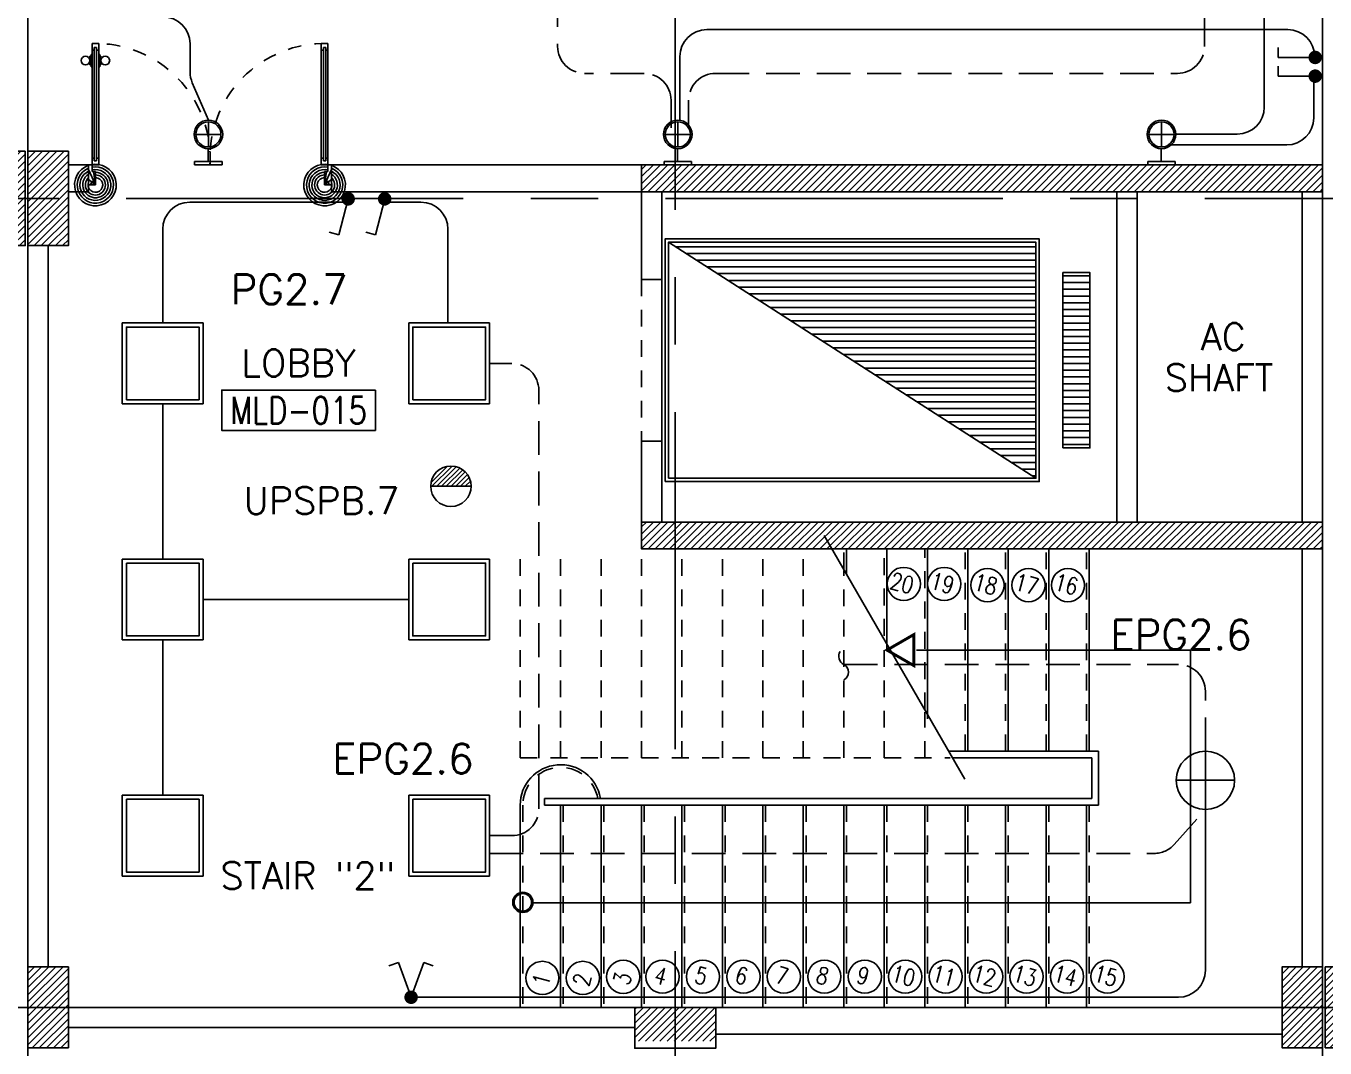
# Model space of a CAD drawing. Extents: x -10 to 91, y -4 to 87.
# Drawn here: x 45.95 to 55.58, y 45.4 to 52.99 of the extents above; entities that cross this region are included whole.
import ezdxf
from ezdxf.enums import TextEntityAlignment as Align

# ---------------------------------------------------------------- set-up
doc = ezdxf.new("R2010")
doc.units = 0
doc.header["$MEASUREMENT"] = 0
for name, pattern in [('CENTERX2', [4, 2.5, -0.5, 0.5, -0.5]), ('HIDDEN', [0.375, 0.25, -0.125]), ('HIDDEN2', [0.1875, 0.125, -0.0625])]:
    doc.linetypes.add(name, pattern=pattern)
doc.layers.get('0').update_dxf_attribs({"linetype": 'CONTINUOUS'})
for name, color, linetype in [('AXES', 11, 'CENTERX2'), ('COL', 11, 'CONTINUOUS'), ('DOOR', 11, 'CONTINUOUS'), ('E-CLINE', 2, 'CONTINUOUS'), ('E-HLINE', 2, 'HIDDEN'), ('E-LEGEND', 3, 'CONTINUOUS'), ('E-LITE', 4, 'CONTINUOUS'), ('E-SWITCH', 4, 'CONTINUOUS'), ('E-TRXT', 4, 'CONTINUOUS'), ('EJ', 11, 'CONTINUOUS'), ('EL-LITE', 4, 'CONTINUOUS'), ('HAT', 11, 'CONTINUOUS'), ('HIDDEN', 11, 'HIDDEN2'), ('LIFTS', 11, 'CONTINUOUS'), ('RM-BOX', 11, 'CONTINUOUS'), ('RM-NAME', 11, 'CONTINUOUS'), ('RM-NO', 11, 'CONTINUOUS'), ('STR', 11, 'CONTINUOUS'), ('WALL', 11, 'CONTINUOUS')]:
    doc.layers.add(name, color=color, linetype=linetype)
doc.styles.add('ROMANS', font='ROMANS.shx', dxfattribs={"width": 0.6})

# ---------------------------------------------------------------- blocks, each defined once
blk = doc.blocks.new('*X74')
at = {"color": 0}
for p, q in [((61359.2, 45555.4), (61554.8, 45751)), ((61359.2, 45608.4), (61501.8, 45751)), ((61359.2, 45661.5), (61448.8, 45751)), ((61359.2, 45714.5), (61395.7, 45751)), ((61407.9, 45551), (61607.9, 45751)), ((61460.9, 45551), (61660.9, 45751)), ((61513.9, 45551), (61713.9, 45751)), ((61567, 45551), (61767, 45751)), ((61620, 45551), (61820, 45751)), ((61673, 45551), (61873, 45751)), ((61726.1, 45551), (61926.1, 45751)), ((61779.1, 45551), (61979.1, 45751)), ((61832.1, 45551), (62032.1, 45751)), ((61885.2, 45551), (62085.2, 45751)), ((61938.2, 45551), (62138.2, 45751)), ((61991.2, 45551), (62191.2, 45751)), ((62044.3, 45551), (62244.3, 45751)), ((62097.3, 45551), (62297.3, 45751)), ((62150.3, 45551), (62350.3, 45751)), ((62203.4, 45551), (62403.4, 45751)), ((62256.4, 45551), (62456.4, 45751)), ((62309.4, 45551), (62509.4, 45751)), ((62362.5, 45551), (62562.5, 45751)), ((62415.5, 45551), (62615.5, 45751)), ((62468.5, 45551), (62668.5, 45751)), ((62521.6, 45551), (62721.6, 45751)), ((62574.6, 45551), (62774.6, 45751)), ((62627.6, 45551), (62827.6, 45751)), ((62680.7, 45551), (62880.7, 45751)), ((62733.7, 45551), (62933.7, 45751)), ((62786.7, 45551), (62986.7, 45751)), ((62839.8, 45551), (63039.8, 45751)), ((62892.8, 45551), (63092.8, 45751)), ((62945.8, 45551), (63145.8, 45751)), ((62998.9, 45551), (63198.9, 45751)), ((63051.9, 45551), (63251.9, 45751)), ((63104.9, 45551), (63304.9, 45751)), ((63158, 45551), (63358, 45751)), ((63211, 45551), (63411, 45751)), ((63264, 45551), (63464, 45751)), ((63317.1, 45551), (63517.1, 45751)), ((63370.1, 45551), (63570.1, 45751)), ((63423.1, 45551), (63623.1, 45751)), ((63476.2, 45551), (63676.2, 45751)), ((63529.2, 45551), (63729.2, 45751)), ((63582.2, 45551), (63782.2, 45751)), ((63635.3, 45551), (63835.3, 45751)), ((63688.3, 45551), (63888.3, 45751)), ((63741.3, 45551), (63941.3, 45751)), ((63794.4, 45551), (63994.4, 45751)), ((63847.4, 45551), (64047.4, 45751)), ((63900.4, 45551), (64100.4, 45751)), ((63953.5, 45551), (64153.5, 45751)), ((64006.5, 45551), (64206.5, 45751)), ((64059.5, 45551), (64259.5, 45751)), ((64112.6, 45551), (64312.6, 45751)), ((64165.6, 45551), (64365.6, 45751)), ((64218.6, 45551), (64418.6, 45751)), ((64271.7, 45551), (64471.7, 45751)), ((64324.7, 45551), (64524.7, 45751)), ((64377.7, 45551), (64577.7, 45751)), ((64430.8, 45551), (64630.8, 45751)), ((64483.8, 45551), (64683.8, 45751)), ((64536.8, 45551), (64736.8, 45751)), ((64589.9, 45551), (64789.9, 45751)), ((64642.9, 45551), (64842.9, 45751)), ((64695.9, 45551), (64895.9, 45751)), ((64748.9, 45551), (64948.9, 45751)), ((64802, 45551), (65002, 45751)), ((64855, 45551), (65055, 45751)), ((64908, 45551), (65108, 45751)), ((64961.1, 45551), (65161.1, 45751)), ((65014.1, 45551), (65214.1, 45751)), ((65067.1, 45551), (65267.1, 45751)), ((65120.2, 45551), (65320.2, 45751)), ((65173.2, 45551), (65373.2, 45751)), ((65226.2, 45551), (65426.2, 45751)), ((65279.3, 45551), (65479.3, 45751)), ((65332.3, 45551), (65532.3, 45751)), ((65385.3, 45551), (65585.3, 45751)), ((65438.4, 45551), (65638.4, 45751)), ((65491.4, 45551), (65691.4, 45751)), ((65544.4, 45551), (65744.4, 45751)), ((65597.5, 45551), (65797.5, 45751)), ((65650.5, 45551), (65850.5, 45751)), ((65703.5, 45551), (65903.5, 45751)), ((65756.6, 45551), (65956.6, 45751)), ((65809.6, 45551), (66009.6, 45751)), ((65862.6, 45551), (66062.6, 45751)), ((65915.7, 45551), (66115.7, 45751)), ((65968.7, 45551), (66168.7, 45751)), ((66021.7, 45551), (66221.7, 45751)), ((66074.8, 45551), (66274.8, 45751)), ((66127.8, 45551), (66327.8, 45751)), ((66180.8, 45551), (66380.8, 45751)), ((66233.9, 45551), (66409.2, 45726.3)), ((66286.9, 45551), (66409.2, 45673.3)), ((66339.9, 45551), (66409.2, 45620.3)), ((66393, 45551), (66409.2, 45567.2))]:
    blk.add_line(p, q, dxfattribs=at)
blk = doc.blocks.new('*X73')
at = {"color": 0}
for p, q in [((61359.2, 48207), (61553.2, 48401)), ((61359.2, 48260.1), (61500.2, 48401)), ((61359.2, 48313.1), (61447.1, 48401)), ((61359.2, 48366.1), (61394.1, 48401)), ((61406.2, 48201), (61606.2, 48401)), ((61459.3, 48201), (61659.3, 48401)), ((61512.3, 48201), (61712.3, 48401)), ((61565.3, 48201), (61765.3, 48401)), ((61618.4, 48201), (61818.4, 48401)), ((61671.4, 48201), (61871.4, 48401)), ((61724.4, 48201), (61924.4, 48401)), ((61777.5, 48201), (61977.5, 48401)), ((61830.5, 48201), (62030.5, 48401)), ((61883.5, 48201), (62083.5, 48401)), ((61936.5, 48201), (62136.5, 48401)), ((61989.6, 48201), (62189.6, 48401)), ((62042.6, 48201), (62242.6, 48401)), ((62095.6, 48201), (62295.6, 48401)), ((62148.7, 48201), (62348.7, 48401)), ((62201.7, 48201), (62401.7, 48401)), ((62254.7, 48201), (62454.7, 48401)), ((62307.8, 48201), (62507.8, 48401)), ((62360.8, 48201), (62560.8, 48401)), ((62413.8, 48201), (62613.8, 48401)), ((62466.9, 48201), (62666.9, 48401)), ((62519.9, 48201), (62719.9, 48401)), ((62572.9, 48201), (62772.9, 48401)), ((62626, 48201), (62826, 48401)), ((62679, 48201), (62879, 48401)), ((62732, 48201), (62932, 48401)), ((62785.1, 48201), (62985.1, 48401)), ((62838.1, 48201), (63038.1, 48401)), ((62891.1, 48201), (63091.1, 48401)), ((62944.2, 48201), (63144.2, 48401)), ((62997.2, 48201), (63197.2, 48401)), ((63050.2, 48201), (63250.2, 48401)), ((63103.3, 48201), (63303.3, 48401)), ((63156.3, 48201), (63356.3, 48401)), ((63209.3, 48201), (63409.3, 48401)), ((63262.4, 48201), (63462.4, 48401)), ((63315.4, 48201), (63515.4, 48401)), ((63368.4, 48201), (63568.4, 48401)), ((63421.5, 48201), (63621.5, 48401)), ((63474.5, 48201), (63674.5, 48401)), ((63527.5, 48201), (63727.5, 48401)), ((63580.6, 48201), (63780.6, 48401)), ((63633.6, 48201), (63833.6, 48401)), ((63686.6, 48201), (63886.6, 48401)), ((63739.7, 48201), (63939.7, 48401)), ((63792.7, 48201), (63992.7, 48401)), ((63845.7, 48201), (64045.7, 48401)), ((63898.8, 48201), (64098.8, 48401)), ((63951.8, 48201), (64151.8, 48401)), ((64004.8, 48201), (64204.8, 48401)), ((64057.9, 48201), (64257.9, 48401)), ((64110.9, 48201), (64310.9, 48401)), ((64163.9, 48201), (64363.9, 48401)), ((64217, 48201), (64417, 48401)), ((64270, 48201), (64470, 48401)), ((64323, 48201), (64523, 48401)), ((64376.1, 48201), (64576.1, 48401)), ((64429.1, 48201), (64629.1, 48401)), ((64482.1, 48201), (64682.1, 48401)), ((64535.2, 48201), (64735.2, 48401)), ((64588.2, 48201), (64788.2, 48401)), ((64641.2, 48201), (64841.2, 48401)), ((64694.3, 48201), (64894.3, 48401)), ((64747.3, 48201), (64947.3, 48401)), ((64800.3, 48201), (65000.3, 48401)), ((64853.4, 48201), (65053.4, 48401)), ((64906.4, 48201), (65106.4, 48401)), ((64959.4, 48201), (65159.4, 48401)), ((65012.5, 48201), (65212.5, 48401)), ((65065.5, 48201), (65265.5, 48401)), ((65118.5, 48201), (65318.5, 48401)), ((65171.6, 48201), (65371.6, 48401)), ((65224.6, 48201), (65424.6, 48401)), ((65277.6, 48201), (65477.6, 48401)), ((65330.7, 48201), (65530.7, 48401)), ((65383.7, 48201), (65583.7, 48401)), ((65436.7, 48201), (65636.7, 48401)), ((65489.8, 48201), (65689.8, 48401)), ((65542.8, 48201), (65742.8, 48401)), ((65595.8, 48201), (65795.8, 48401)), ((65648.9, 48201), (65848.9, 48401)), ((65701.9, 48201), (65901.9, 48401)), ((65754.9, 48201), (65954.9, 48401)), ((65808, 48201), (66008, 48401)), ((65861, 48201), (66061, 48401)), ((65914, 48201), (66114, 48401)), ((65967.1, 48201), (66167.1, 48401)), ((66020.1, 48201), (66220.1, 48401)), ((66073.1, 48201), (66273.1, 48401)), ((66126.2, 48201), (66326.2, 48401)), ((66179.2, 48201), (66379.2, 48401)), ((66232.2, 48201), (66409.2, 48378)), ((66285.3, 48201), (66409.2, 48325)), ((66338.3, 48201), (66409.2, 48271.9)), ((66391.3, 48201), (66409.2, 48218.9))]:
    blk.add_line(p, q, dxfattribs=at)
blk = doc.blocks.new('*X65')
at = {"color": 0}
for p, q in [((477437.8, 147300), (480111.9, 147300)), ((477515.7, 147250), (480111.9, 147250)), ((477593.5, 147200), (480111.9, 147200)), ((477671.4, 147150), (480111.9, 147150)), ((477749.3, 147100), (480111.9, 147100)), ((477827.1, 147050), (480111.9, 147050)), ((477905, 147000), (480111.9, 147000)), ((477982.8, 146950), (480111.9, 146950)), ((478060.7, 146900), (480111.9, 146900)), ((478138.5, 146850), (480111.9, 146850)), ((478216.4, 146800), (480111.9, 146800)), ((478294.3, 146750), (480111.9, 146750)), ((478372.1, 146700), (480111.9, 146700)), ((478450, 146650), (480111.9, 146650)), ((478527.8, 146600), (480111.9, 146600)), ((478605.7, 146550), (480111.9, 146550)), ((478683.5, 146500), (480111.9, 146500)), ((478761.4, 146450), (480111.9, 146450)), ((478839.3, 146400), (480111.9, 146400)), ((478917.1, 146350), (480111.9, 146350)), ((478995, 146300), (480111.9, 146300)), ((479072.8, 146250), (480111.9, 146250)), ((479150.7, 146200), (480111.9, 146200)), ((479228.5, 146150), (480111.9, 146150)), ((479306.4, 146100), (480111.9, 146100)), ((479384.3, 146050), (480111.9, 146050)), ((479462.1, 146000), (480111.9, 146000)), ((479540, 145950), (480111.9, 145950)), ((479617.8, 145900), (480111.9, 145900)), ((479695.7, 145850), (480111.9, 145850)), ((479773.5, 145800), (480111.9, 145800)), ((479851.4, 145750), (480111.9, 145750)), ((479929.3, 145700), (480111.9, 145700)), ((480007.1, 145650), (480111.9, 145650)), ((480085, 145600), (480111.9, 145600))]:
    blk.add_line(p, q, dxfattribs=at)
blk = doc.blocks.new('A$C272A55A0')
at = {"layer": 'DOOR', "color": 0, "linetype": 'ByBlock'}
for p, q in [((0, 900.4), (0, 1050.4)), ((50, 1050.4), (0, 1050.4)), ((50, 950.4), (50, 1050.4)), ((1750, 950.4), (1750, 1050.4)), ((1750, 1050.4), (1800, 1050.4)), ((1800, 1050.4), (1800, 900.4)), ((0, 900.4), (25, 900.4)), ((25, 950.4), (50, 950.4)), ((25, 900.4), (25, 950.4)), ((75, 900.4), (25, 900.4)), ((25, 850.4), (25, 900.4)), ((58, 870.4), (42, 870.4)), ((42, 870.4), (42, 850.4)), ((58, 850.4), (58, 870.4)), ((75, 900.4), (75, 850.4)), ((1725, 900.4), (1775, 900.4)), ((1725, 900.4), (1725, 850.4)), ((1742, 870.4), (1758, 870.4)), ((1742, 850.4), (1742, 870.4)), ((1775, 950.4), (1750, 950.4)), ((1758, 870.4), (1758, 850.4)), ((1775, 900.4), (1775, 950.4)), ((1800, 900.4), (1775, 900.4)), ((1775, 850.4), (1775, 900.4)), ((42, 850.4), (25, 850.4)), ((75, 850.4), (58, 850.4)), ((1725, 850.4), (1742, 850.4)), ((1758, 850.4), (1775, 850.4)), ((1717.8, 160.1), (1708.8, 160.1)), ((1708.8, 95.3), (1708.8, 160.1)), ((1725, 172.7), (1717.8, 172.7)), ((1717.8, 172.7), (1717.8, 82.7)), ((1717.8, 95.3), (1717.8, 160.1)), ((1775, 172.7), (1782.2, 172.7)), ((1782.2, 172.7), (1782.2, 82.7)), ((1782.2, 160.1), (1791.2, 160.1)), ((1782.2, 95.3), (1782.2, 160.1)), ((1791.2, 95.3), (1791.2, 160.1)), ((25, 50.4), (42, 50.4)), ((25, 50.4), (25, 0.4)), ((25, 0.4), (75, 0.4)), ((75, 0.4), (25, 0.4)), ((42, 50.4), (42, 30.4)), ((42, 30.4), (58, 30.4)), ((58, 50.4), (75, 50.4)), ((58, 50.4), (58, 30.4)), ((75, 50.4), (75, 0.4)), ((1717.8, 95.3), (1708.8, 95.3)), ((1725, 82.7), (1717.8, 82.7)), ((1742, 50.4), (1725, 50.4)), ((1725, 50.4), (1725, 0.4)), ((1775, 0.4), (1725, 0.4)), ((1725, 0.4), (1775, 0.4)), ((1742, 50.4), (1742, 30.4)), ((1758, 30.4), (1742, 30.4)), ((1775, 50.4), (1758, 50.4)), ((1758, 50.4), (1758, 30.4)), ((1775, 82.7), (1782.2, 82.7)), ((1775, 50.4), (1775, 0.4)), ((1782.2, 95.3), (1791.2, 95.3))]:
    blk.add_line(p, q, dxfattribs=at)
at = {"layer": 'DOOR', "color": 9, "linetype": 'ByBlock'}
for p, q in [((50, 1050.4), (0, 1010.2)), ((50, 1050.4), (0, 936.6)), ((50, 1050.4), (36.6, 950.4)), ((1750, 1050.4), (1800, 1010.2)), ((1750, 1050.4), (1800, 936.6)), ((1750, 1050.4), (1763.4, 950.4))]:
    blk.add_line(p, q, dxfattribs=at)
at = {"layer": 'DOOR', "linetype": 'ByBlock'}
for p, q in [((25, 850.4), (25, 50.4)), ((42, 850.4), (42, 50.4)), ((58, 850.4), (58, 50.4)), ((75, 50.4), (75, 850.4)), ((1725, 50.4), (1725, 850.4)), ((1742, 850.4), (1742, 50.4)), ((1758, 850.4), (1758, 50.4)), ((1775, 850.4), (1775, 50.4))]:
    blk.add_line(p, q, dxfattribs=at)
at = {"layer": 'DOOR', "color": 0, "linetype": 'ByBlock'}
for centre in [(1676.5, 127.7), (1823.5, 127.7)]:
    blk.add_circle(centre, 32.4, dxfattribs=at)
at = {"layer": 'DOOR', "color": 9, "linetype": 'ByBlock'}
for centre, radius, start, end in [((50, 1050.4), 54.4, 203.20738, 270), ((50, 1050.4), 74.4, 227.77643, 270), ((50, 1050.4), 94.4, 238.01819, 270), ((50, 1050.4), 34.4, 180, 270), ((50, 1050.4), 14.4, 180, 270), ((1750, 1050.4), 14.4, 270, 0), ((1750, 1050.4), 34.4, 270, 0), ((1750, 1050.4), 54.4, 270, 336.79262), ((1750, 1050.4), 74.4, 270, 312.22357), ((1750, 1050.4), 94.4, 270, 301.98181), ((50, 1050.4), 114.4, 244.08384, 257.37743), ((50, 1050.4), 134.4, 248.15985, 259.28002), ((50, 1050.4), 154.4, 251.10529, 256.28577), ((1750, 1050.4), 114.4, 282.62257, 295.91616), ((1750, 1050.4), 134.4, 280.71998, 291.84015), ((1750, 1050.4), 154.4, 283.71423, 288.89471)]:
    blk.add_arc(centre, radius, start, end, dxfattribs=at)
at = {"layer": 'DOOR', "linetype": 'HIDDEN', "ltscale": 0.5}
for centre, start, end in [((50, 851.4), 268.31738, 3.29648), ((1750, 851.4), 176.70352, 271.68262)]:
    blk.add_arc(centre, 851.4, start, end, dxfattribs=at)
at = {"layer": 'WALL', "linetype": 'ByBlock'}
blk.add_line((1800, 900.4), (1800, 1050.4), dxfattribs=at)
blk = doc.blocks.new('RM1')
at = {"layer": 'RM-BOX'}
blk.add_lwpolyline([(569.9, -200), (-569.9, -200), (-569.9, -500), (569.9, -500)], close=True, dxfattribs=at)
at = {"layer": 'RM-NAME', "style": 'ROMANS'}
for tag, p in [('ROOMNAME1', (0, 323.8)), ('ROOMNAME2', (0, 0))]:
    blk.add_attdef(tag, text='', height=200, dxfattribs=at).set_placement(p, align=Align.MIDDLE)
at = {"layer": 'RM-NO', "style": 'ROMANS', "width": 0.8}
blk.add_attdef('ROOMNO', text='', height=200, dxfattribs=at).set_placement((0, -350), align=Align.MIDDLE)
blk = doc.blocks.new('*X64')
at = {"color": 0}
for p, q in [((140176.5, 227700), (140376.5, 227700)), ((140176.5, 227650), (140376.5, 227650)), ((140176.5, 227600), (140376.5, 227600)), ((140176.5, 227550), (140376.5, 227550)), ((140176.5, 227500), (140376.5, 227500)), ((140176.5, 227450), (140376.5, 227450)), ((140176.5, 227400), (140376.5, 227400)), ((140176.5, 227350), (140376.5, 227350)), ((140176.5, 227300), (140376.5, 227300)), ((140176.5, 227250), (140376.5, 227250)), ((140176.5, 227200), (140376.5, 227200)), ((140176.5, 227150), (140376.5, 227150)), ((140176.5, 227100), (140376.5, 227100)), ((140176.5, 227050), (140376.5, 227050)), ((140176.5, 227000), (140376.5, 227000)), ((140176.5, 226950), (140376.5, 226950)), ((140176.5, 226900), (140376.5, 226900)), ((140176.5, 226850), (140376.5, 226850)), ((140176.5, 226800), (140376.5, 226800)), ((140176.5, 226750), (140376.5, 226750)), ((140176.5, 226700), (140376.5, 226700)), ((140176.5, 226650), (140376.5, 226650)), ((140176.5, 226600), (140376.5, 226600)), ((140176.5, 226550), (140376.5, 226550)), ((140176.5, 226500), (140376.5, 226500)), ((140176.5, 226450), (140376.5, 226450))]:
    blk.add_line(p, q, dxfattribs=at)
blk = doc.blocks.new('C11')
at = {"layer": 'HAT'}
h = blk.add_hatch(dxfattribs=at)
h.set_pattern_fill('ANSI31', color=256, scale=300, style=0)
h.set_pattern_definition([(45, (-383765.23, -62181), (-26.5165043, 26.5165043), [])])
h.paths.add_polyline_path([(-20, 350), (-20, 700), (-320, 700), (-320, 350)])
h.paths.add_polyline_path([(-320, 0), (-20, 0), (-20, 350), (-320, 350)])
h = blk.add_hatch(dxfattribs=at)
h.set_pattern_fill('ANSI31', color=256, scale=300, style=0)
h.set_pattern_definition([(45, (-383445.23, -62181), (-26.5165043, 26.5165043), [])])
h.paths.add_polyline_path([(300, 350), (300, 700), (0, 700), (0, 350)])
h.paths.add_polyline_path([(0, 0), (300, 0), (300, 350), (0, 350)])
at = {"layer": 'COL'}
for points in [[(-20, 700), (-20, 0), (-320, 0), (-320, 700)], [(300, 700), (300, 0), (0, 0), (0, 700)]]:
    blk.add_lwpolyline(points, close=True, dxfattribs=at)
blk = doc.blocks.new('C5')
at = {"layer": 'HAT'}
h = blk.add_hatch(dxfattribs=at)
h.set_pattern_fill('ANSI31', color=256, scale=300, style=0)
h.set_pattern_definition([(45, (-38851, -358245.23), (26.5165043, -26.5165043), [])])
h.paths.add_polyline_path([(-320, 300), (-20, 300), (-20, 0), (-320, 0)])
h.paths.add_polyline_path([(-320, 600), (-20, 600), (-20, 300), (-320, 300)])
h = blk.add_hatch(dxfattribs=at)
h.set_pattern_fill('ANSI31', color=256, scale=300, style=0)
h.set_pattern_definition([(45, (-38531, -358245.23), (26.5165043, -26.5165043), [])])
h.paths.add_polyline_path([(0, 300), (300, 300), (300, 0), (0, 0)])
h.paths.add_polyline_path([(0, 600), (300, 600), (300, 300), (0, 300)])
at = {"layer": 'COL'}
for points in [[(-20, 600), (-20, 0), (-320, 0), (-320, 600)], [(300, 600), (300, 0), (0, 0), (0, 600)]]:
    blk.add_lwpolyline(points, close=True, dxfattribs=at)
blk = doc.blocks.new('1G1W')
for p, q in [((0, 0), (0.55, 0)), ((0.55, 0), (0.55, -0.15))]:
    blk.add_line(p, q)
at = {"const_width": 0.1}
blk.add_lwpolyline([(-0.05, 0, 1), (0.05, 0, 1)], format="xyb", close=True, dxfattribs=at)
blk = doc.blocks.new('GLOP')
at = {"layer": 'E-LITE', "color": 8}
for q in [(-187, 0), (0, 187), (187, 0), (0, -187)]:
    blk.add_line((0, 0), q, dxfattribs=at)
at = {"layer": 'E-LITE'}
blk.add_circle((0, 0), 212, dxfattribs=at)
at = {"layer": 'E-LITE', "color": 8}
blk.add_circle((0, 0), 187, dxfattribs=at)
blk = doc.blocks.new('DEC')
at = {"layer": 'E-CLINE', "color": 8}
for p, q in [((-25, 101.8), (0, 101.8)), ((-25, -101.8), (0, -101.8))]:
    blk.add_line(p, q, dxfattribs=at)
at = {"layer": 'E-LITE', "color": 8}
for q in [(-25, 101.8), (-25, -101.8)]:
    blk.add_line((-25, 0), q, dxfattribs=at)
at = {"layer": 'E-LITE'}
for p, q in [((0, 0), (0, 101.8)), ((0, 0), (0, -101.8)), ((-119.5, -2.5), (-25, -1.3))]:
    blk.add_line(p, q, dxfattribs=at)
at = {"layer": 'E-LITE', "xscale": 0.5, "yscale": 0.5, "zscale": 0.5}
blk.add_blockref('GLOP', (-225.4, 0), dxfattribs=at)
blk = doc.blocks.new('L42')
at = {"layer": 'E-LITE'}
for p, q in [((0.3, 0.3), (-0.3, 0.3)), ((-0.3, 0.3), (-0.3, -0.3)), ((0.3, -0.3), (0.3, 0.3)), ((-0.3, -0.3), (0.3, -0.3))]:
    blk.add_line(p, q, dxfattribs=at)
at = {"layer": 'E-LITE', "color": 8}
blk.add_lwpolyline([(-0.27, 0.27), (-0.27, -0.27), (0.27, -0.27), (0.27, 0.27)], close=True, dxfattribs=at)
blk = doc.blocks.new('1G2W')
for p, q in [((0.517, 0.188), (0.466, 0.329)), ((0, 0), (0.517, 0.188)), ((0, 0), (0.517, -0.188)), ((0.517, -0.188), (0.466, -0.329))]:
    blk.add_line(p, q)
at = {"const_width": 0.1}
blk.add_lwpolyline([(-0.05, 0, 1), (0.05, 0, 1)], format="xyb", close=True, dxfattribs=at)
blk = doc.blocks.new('EL')
at = {"layer": 'EL-LITE'}
h = blk.add_hatch(dxfattribs=at)
h.set_pattern_fill('ANSI31', color=4, scale=0.2, style=0)
h.set_pattern_definition([(45, (587.071197, 567.777136), (-0.0176776695, 0.0176776695), [])])
h.paths.add_polyline_path([(0.15, 0, 1), (-0.15, 0)])
at = {"layer": 'EL-LITE', "color": 4}
blk.add_line((-0.15, 0), (0.15, 0), dxfattribs=at)
blk.add_circle((0, 0), 0.15, dxfattribs=at)

msp = doc.modelspace()

# ---------------------------------------------------------------- hatches: boundary and pattern name
at = {"layer": 'HAT'}
h = msp.add_hatch(dxfattribs=at)
h.set_pattern_fill('ANSI31', color=256, scale=0.3, style=0)
h.set_pattern_definition([(45, (7.432917, -312.839813), (0.0265165043, -0.0265165043), [])])
h.paths.add_polyline_path([(45.9639, 45.7054), (46.2639, 45.7054), (46.2639, 45.4054), (45.9639, 45.4054)])
h.paths.add_polyline_path([(45.9639, 46.0054), (46.2639, 46.0054), (46.2639, 45.7054), (45.9639, 45.7054)])
h = msp.add_hatch(dxfattribs=at)
h.set_pattern_fill('ANSI31', color=256, scale=0.3, style=0)
h.set_pattern_definition([(45, (-337.801315, 3.57442), (-0.0265165043, 0.0265165043), [])])
h.paths.add_polyline_path([(50.7639, 45.7054), (50.4639, 45.7054), (50.4639, 45.4554), (50.7639, 45.4554)])
h.paths.add_polyline_path([(51.0639, 45.7054), (50.7639, 45.7054), (50.7639, 45.4554), (51.0639, 45.4554)])

# ---------------------------------------------------------------- linework, layer by layer
at = {"layer": 'AXES'}
for p, q in [((50.7639, 7.6211), (50.7639, 86.4338)), ((45.9639, 7.6211), (45.9639, 85.7579)), ((55.5639, 7.6211), (55.5639, 85.7486)), ((2.6925, 51.7054), (71.7839, 51.7054)), ((71.7839, 45.7054), (2.6925, 45.7054))]:
    msp.add_line(p, q, dxfattribs=at)
at = {"layer": 'COL'}
for points in [[(55.5639, 51.9554), (55.5639, 51.7554), (50.5139, 51.7554), (50.5139, 51.9554)], [(55.5639, 49.3054), (55.5639, 49.1054), (50.5139, 49.1054), (50.5139, 49.3054)], [(46.2639, 46.0054), (46.2639, 45.4054), (45.9639, 45.4054), (45.9639, 46.0054)], [(50.4639, 45.7054), (50.4639, 45.4018), (51.0639, 45.4018), (51.0639, 45.7054)]]:
    msp.add_lwpolyline(points, close=True, dxfattribs=at)
at = {"layer": 'E-CLINE', "color": 4}
for p, q in [((55.1322, 55.5877), (55.1322, 52.3832)), ((47.1662, 52.8531), (47.1662, 52.6428)), ((47.3019, 52.2868), (47.1826, 52.5636)), ((54.4633, 52.1832), (54.9322, 52.1832)), ((48.3324, 51.6782), (47.1635, 51.6782)), ((48.5686, 51.6782), (48.8782, 51.6782)), ((46.9635, 50.7818), (46.9635, 51.4782)), ((49.0782, 50.7818), (49.0782, 51.4782)), ((46.9635, 49.0304), (46.9635, 50.1818)), ((47.2635, 48.7304), (48.7872, 48.7304)), ((46.9635, 47.279), (46.9635, 48.4304)), ((54.6958, 47.1731), (54.6958, 45.9802)), ((48.8302, 45.7802), (54.4958, 45.7802))]:
    msp.add_line(p, q, dxfattribs=at)
for centre, radius, start, end in [((46.9662, 52.8531), 0.2, 0, 90), ((47.3662, 52.6428), 0.2, 180, 203.31239), ((54.9322, 52.3832), 0.2, 270, 0), ((54.9322, 52.3832), 0.2, 270, 0), ((47.1635, 51.4782), 0.2, 90, 180), ((48.8782, 51.4782), 0.2, 0, 90), ((52.0454, 48.3105), 0.069, 149.58592, 242.83521), ((51.9844, 48.1916), 0.0646, 297.16479, 62.83521), ((54.4958, 45.9802), 0.2, 270, 0)]:
    msp.add_arc(centre, radius, start, end, dxfattribs=at)
at = {"layer": 'E-HLINE', "color": 4}
for p, q in [((54.6886, 55.3108), (54.6886, 52.8335)), ((49.8915, 53.2278), (49.8915, 52.8335)), ((50.5328, 52.6335), (50.0915, 52.6335)), ((51.0632, 52.6335), (54.4886, 52.6335)), ((50.7328, 52.2287), (50.7328, 52.4335)), ((50.8632, 52.2287), (50.8632, 52.4335)), ((49.3872, 50.4818), (49.5525, 50.4818)), ((49.7525, 47.179), (49.7525, 50.2818)), ((52.0139, 48.2491), (54.4958, 48.2491)), ((54.6958, 47.606), (54.6958, 48.0491)), ((54.4644, 46.9139), (54.6958, 47.1731)), ((49.3872, 46.979), (49.5525, 46.979)), ((49.3872, 46.8471), (54.3152, 46.8471))]:
    msp.add_line(p, q, dxfattribs=at)
for centre, start, end in [((50.0915, 52.8335), 180, 270), ((54.4886, 52.8335), 270, 0), ((54.4886, 52.8335), 270, 0), ((50.5328, 52.4335), 0, 90), ((51.0632, 52.4335), 90, 180), ((49.5525, 50.2818), 0, 90), ((54.4958, 48.0491), 0, 90), ((49.5525, 47.179), 270, 0), ((54.3152, 47.0471), 270, 318.24885)]:
    msp.add_arc(centre, 0.2, start, end, dxfattribs=at)
at = {"layer": 'E-LEGEND', "color": 4}
for q in [(54.6958, 47.606), (54.4794, 47.3896), (54.9122, 47.3896), (54.6958, 47.1731)]:
    msp.add_line((54.6958, 47.3896), q, dxfattribs=at)
msp.add_circle((54.6958, 47.3896), 0.2164, dxfattribs=at)
at = {"layer": 'E-SWITCH', "color": 4}
for p, q in [((50.998, 52.958), (55.3062, 52.958)), ((50.798, 52.2857), (50.798, 52.758)), ((55.5062, 52.7515), (55.5062, 52.758)), ((55.4986, 52.5904), (55.4986, 52.3029)), ((54.4416, 52.1029), (55.2986, 52.1029))]:
    msp.add_line(p, q, dxfattribs=at)
for centre, start, end in [((50.998, 52.758), 90, 180), ((55.3062, 52.758), 0, 90), ((55.2986, 52.3029), 270, 0)]:
    msp.add_arc(centre, 0.2, start, end, dxfattribs=at)
at = {"layer": 'HIDDEN'}
msp.add_line((50.5139, 51.1054), (50.5139, 49.9054), dxfattribs=at)
at = {"layer": 'LIFTS'}
for p, q in [((50.7139, 51.3804), (53.4389, 49.6304)), ((50.6639, 49.9054), (50.6639, 51.1054))]:
    msp.add_line(p, q, dxfattribs=at)
for points in [[(50.6889, 49.6054), (53.4639, 49.6054), (53.4639, 51.4054), (50.6889, 51.4054)], [(50.7139, 49.6304), (53.4389, 49.6304), (53.4389, 51.3804), (50.7139, 51.3804)], [(53.6389, 49.8554), (53.8389, 49.8554), (53.8389, 51.1554), (53.6389, 51.1554)]]:
    msp.add_lwpolyline(points, close=True, dxfattribs=at)
at = {"layer": 'STR'}
for p, q in [((51.8694, 49.2049), (52.9128, 47.3977)), ((52.0339, 48.92), (52.0339, 49.1054)), ((52.3339, 48.3554), (52.3339, 49.1054)), ((52.6339, 47.8461), (52.6339, 49.1054)), ((52.9339, 47.6054), (52.9339, 49.1054)), ((53.2339, 47.6054), (53.2339, 49.1054)), ((53.5339, 47.6054), (53.5339, 49.1054)), ((53.8339, 47.6054), (53.8339, 49.1054)), ((54.5839, 48.3554), (52.5539, 48.3554)), ((54.5839, 48.3554), (54.5839, 46.4804)), ((52.7929, 47.6054), (53.9039, 47.6054)), ((53.9039, 47.6054), (53.9039, 47.2054)), ((52.8217, 47.5554), (53.8539, 47.5554)), ((53.8539, 47.5554), (53.8539, 47.2554)), ((49.6139, 47.2054), (49.6139, 45.7054)), ((49.794, 47.2554), (53.8539, 47.2554)), ((49.794, 47.2554), (49.794, 47.2054)), ((49.794, 47.2054), (53.9039, 47.2054)), ((49.9139, 47.2054), (49.9139, 45.7054)), ((50.2139, 47.2054), (50.2139, 45.7054)), ((50.5139, 47.2054), (50.5139, 45.7054)), ((50.8139, 47.2054), (50.8139, 45.7054)), ((51.1139, 47.2054), (51.1139, 45.7054)), ((51.4139, 47.2054), (51.4139, 45.7054)), ((51.7139, 47.2054), (51.7139, 45.7054)), ((52.0139, 47.2054), (52.0139, 45.7054)), ((52.3139, 47.2054), (52.3139, 45.7054)), ((52.6139, 47.2054), (52.6139, 45.7054)), ((52.9139, 47.2054), (52.9139, 45.7054)), ((53.2139, 47.2054), (53.2139, 45.7054)), ((53.5139, 47.2054), (53.5139, 45.7054)), ((53.8139, 47.2054), (53.8139, 45.7054)), ((49.7088, 46.4804), (54.5839, 46.4804))]:
    msp.add_line(p, q, dxfattribs=at)
at = {"layer": 'STR', "linetype": 'HIDDEN2'}
for p, q in [((49.6139, 47.5554), (49.6139, 49.1054)), ((49.9139, 47.5554), (49.9139, 49.1054)), ((50.2139, 47.5554), (50.2139, 49.1054)), ((50.5139, 47.5554), (50.5139, 49.1054)), ((50.8139, 47.5554), (50.8139, 49.1054)), ((51.1139, 47.5554), (51.1139, 49.1054)), ((51.4139, 47.5554), (51.4139, 49.1054)), ((51.7139, 47.5554), (51.7139, 49.1054)), ((52.0139, 48.9546), (52.0139, 49.1054)), ((52.3139, 48.4614), (52.3139, 49.1054)), ((52.6139, 47.9154), (52.6139, 49.1054)), ((52.9139, 47.6054), (52.9139, 49.1054)), ((53.2139, 47.6054), (53.2139, 49.1054)), ((53.5139, 47.6054), (53.5139, 49.1054)), ((53.8139, 47.6054), (53.8139, 49.1054)), ((52.0139, 47.5554), (52.0139, 48.9428)), ((52.3139, 47.5554), (52.3139, 48.4273)), ((52.6139, 47.5554), (52.6139, 47.8962)), ((49.6139, 47.5554), (52.8017, 47.5554)), ((49.6339, 47.2054), (49.6339, 45.7054)), ((49.9339, 47.2054), (49.9339, 45.7054)), ((50.2339, 47.2054), (50.2339, 45.7054)), ((50.5339, 47.2054), (50.5339, 45.7054)), ((50.8339, 47.2054), (50.8339, 45.7054)), ((51.1339, 47.2054), (51.1339, 45.7054)), ((51.4339, 47.2054), (51.4339, 45.7054)), ((51.7339, 47.2054), (51.7339, 45.7054)), ((52.0339, 47.2054), (52.0339, 45.7054)), ((52.3339, 47.2054), (52.3339, 45.7054)), ((52.6339, 47.2054), (52.6339, 45.7054)), ((52.9339, 47.2054), (52.9339, 45.7054)), ((53.2339, 47.2054), (53.2339, 45.7054)), ((53.5339, 47.2054), (53.5339, 45.7054)), ((53.8339, 47.2054), (53.8339, 45.7054))]:
    msp.add_line(p, q, dxfattribs=at)
at = {"layer": 'STR', "const_width": 0.0215}
msp.add_lwpolyline([(52.5339, 48.2399), (52.5339, 48.4709), (52.3339, 48.3554)], close=True, dxfattribs=at)
at = {"layer": 'STR', "color": 11}
for centre in [(52.4588, 48.846), (52.7588, 48.846), (53.0789, 48.8372), (53.3835, 48.8372), (53.6765, 48.8372), (50.3785, 45.932), (50.6696, 45.933), (50.9696, 45.933), (51.2696, 45.933), (51.5696, 45.933), (51.8696, 45.933), (52.1696, 45.933), (52.4696, 45.933), (52.7696, 45.933), (53.0696, 45.933), (53.3696, 45.933), (53.6696, 45.933), (53.9696, 45.933), (49.7785, 45.9235), (50.0785, 45.9235)]:
    msp.add_circle(centre, 0.1232, dxfattribs=at)
at = {"layer": 'STR'}
for radius in [0.075, 0.065]:
    msp.add_circle((49.6339, 46.4842), radius, dxfattribs=at)
msp.add_arc((49.9139, 47.2054), 0.3, 9.59407, 180, dxfattribs=at)
at = {"layer": 'STR', "linetype": 'HIDDEN2'}
msp.add_arc((49.9139, 47.2054), 0.28, 9.59407, 180, dxfattribs=at)
at = {"layer": 'WALL'}
for p, q in [((46.4139, 51.9554), (46.2639, 51.9554)), ((46.4139, 51.7554), (46.4139, 51.9554)), ((50.5139, 51.9554), (48.2139, 51.9554)), ((48.2139, 51.7554), (48.2139, 51.9554)), ((46.4139, 51.7554), (46.2639, 51.7554)), ((50.5139, 51.7554), (48.2139, 51.7554)), ((50.5139, 51.1054), (50.5139, 51.7554)), ((50.6639, 51.1054), (50.6639, 51.7554)), ((54.0389, 51.7554), (54.0389, 49.3054)), ((54.1889, 51.7554), (54.1889, 49.3054)), ((55.4139, 49.3054), (55.4139, 51.7554)), ((55.5639, 49.3054), (55.5639, 51.7554)), ((45.9639, 46.0054), (45.9639, 51.4554)), ((55.5639, 51.4554), (55.5639, 46.0054)), ((46.1139, 46.0054), (46.1139, 51.3554)), ((50.6639, 51.1054), (50.5139, 51.1054)), ((50.5139, 49.3054), (50.5139, 49.9054)), ((50.6639, 49.9054), (50.5139, 49.9054)), ((50.6639, 49.3054), (50.6639, 49.9054)), ((55.4139, 46.0054), (55.4139, 49.1054)), ((46.2639, 45.7054), (50.4639, 45.7054)), ((51.0639, 45.7054), (55.3139, 45.7054)), ((46.2639, 45.5554), (50.4639, 45.5554)), ((51.0639, 45.5054), (55.2639, 45.5054))]:
    msp.add_line(p, q, dxfattribs=at)

# ---------------------------------------------------------------- block references
at = {"layer": 'DOOR', "color": 0, "xscale": 0.001000000047497451, "yscale": 0.0009999999892897904, "zscale": 0.001, "rotation": 180}
msp.add_blockref('A$C272A55A0', (48.2139, 52.8558), dxfattribs=at)
at = {"layer": 'E-CLINE', "color": 4, "xscale": 0.0009999999892897904, "yscale": 0.0009999999892897904, "zscale": 0.001, "rotation": 270}
for p in [(47.3019, 51.9554), (50.7829, 51.9554), (54.3699, 51.9554)]:
    msp.add_blockref('DEC', p, dxfattribs=at)
at = {"layer": 'E-LITE', "color": 4, "xscale": -1, "rotation": 180}
for p in [(46.9635, 50.4818), (49.0872, 50.4818)]:
    msp.add_blockref('L42', p, dxfattribs=at)
at = {"layer": 'E-LITE'}
msp.add_blockref('EL', (49.1006, 49.5708), dxfattribs=at)
at = {"layer": 'E-LITE', "color": 4}
for p in [(46.9635, 48.7304), (49.0872, 48.7304), (46.9635, 46.979), (49.0872, 46.979)]:
    msp.add_blockref('L42', p, dxfattribs=at)
at = {"layer": 'E-SWITCH', "color": 4, "yscale": 0.5, "zscale": 0.5}
for name, p, xscale, rotation in [('1G1W', (55.5098, 52.7515), 0.5, 180), ('1G1W', (55.5098, 52.6128), 0.5, 180), ('1G1W', (48.3386, 51.7025), 0.5000000000072728, 255.6261108914801), ('1G1W', (48.6092, 51.7025), 0.5000000000072728, 255.6261108914801), ('1G2W', (48.8052, 45.7802), 0.5, 90)]:
    msp.add_blockref(name, p, dxfattribs=dict(at, xscale=xscale, rotation=rotation))
at = {"layer": 'EJ', "color": 2, "linetype": 'ByBlock', "xscale": 0.001000000047497451, "yscale": 0.0009999999892897904, "zscale": 0.001}
for name, p in [('C11', (45.9639, 51.3554)), ('C5', (55.5839, 45.4054))]:
    msp.add_blockref(name, p, dxfattribs=at)
at = {"layer": 'HAT', "xscale": 0.001000000047497451, "yscale": 0.0009999999892897904, "zscale": 0.001}
for name in ['*X73', '*X74']:
    msp.add_blockref(name, (-10.8453, 3.5544), dxfattribs=at)
at = {"layer": 'LIFTS', "color": 11, "xscale": 0.001000000047497451, "yscale": 0.0009999999892897904, "zscale": 0.001}
for name, p in [('*X65', (-426.673, -95.9523)), ('*X64', (-86.5376, -176.5684))]:
    msp.add_blockref(name, p, dxfattribs=at)
at = {"layer": 'STR', "xscale": 0.001000000047497451, "yscale": 0.0009999999892897904, "zscale": 0.001}
msp.add_blockref('RM1', (47.9704, 50.4845), dxfattribs=at).add_auto_attribs({'ROOMNO': 'MLD-015', 'ROOMNAME2': 'LOBBY'})

# ---------------------------------------------------------------- texts
at = {"layer": 'E-TRXT', "color": 4, "style": 'ROMANS'}
for s, height, p in [('PG2.7', 0.22, (47.4668, 50.9217)), ('UPSPB.7', 0.2, (47.5616, 49.3647)), ('EPG2.6', 0.22, (53.9919, 48.3601)), ('EPG2.6', 0.22, (48.2213, 47.4395))]:
    msp.add_text(s, height=height, dxfattribs=at).set_placement(p)
at = {"layer": 'RM-NAME', "style": 'ROMANS'}
for s, p in [('AC', (54.8288, 50.6795)), ('SHAFT', (54.7965, 50.3771)), ('STAIR "2"', (48.0386, 46.6812))]:
    msp.add_text(s, height=0.2, dxfattribs=at).set_placement(p, align=Align.MIDDLE)
at = {"layer": 'STR', "color": 9, "style": 'ROMANS', "width": 0.8}
for s, rotation, p in [('20', 345, (52.4459, 48.8524)), ('19', 345, (52.7459, 48.8524)), ('18', 345, (53.066, 48.8437)), ('17', 345, (53.3706, 48.8437)), ('16', 345, (53.6636, 48.8437)), ('3', 75, (50.3721, 45.9191)), ('4', 345, (50.6567, 45.9394)), ('5', 345, (50.9567, 45.9394)), ('6', 345, (51.2567, 45.9394)), ('7', 345, (51.5567, 45.9394)), ('8', 345, (51.8567, 45.9394)), ('9', 345, (52.1567, 45.9394)), ('10', 345, (52.4567, 45.9394)), ('11', 345, (52.7567, 45.9394)), ('12', 345, (53.0567, 45.9394)), ('13', 345, (53.3567, 45.9394)), ('14', 345, (53.6567, 45.9394)), ('15', 345, (53.9567, 45.9394)), ('1', 75, (49.7721, 45.9106)), ('2', 75, (50.0721, 45.9106))]:
    msp.add_text(s, height=0.125, rotation=rotation, dxfattribs=at).set_placement(p, align=Align.MIDDLE)

doc.saveas('drawing.dxf')
